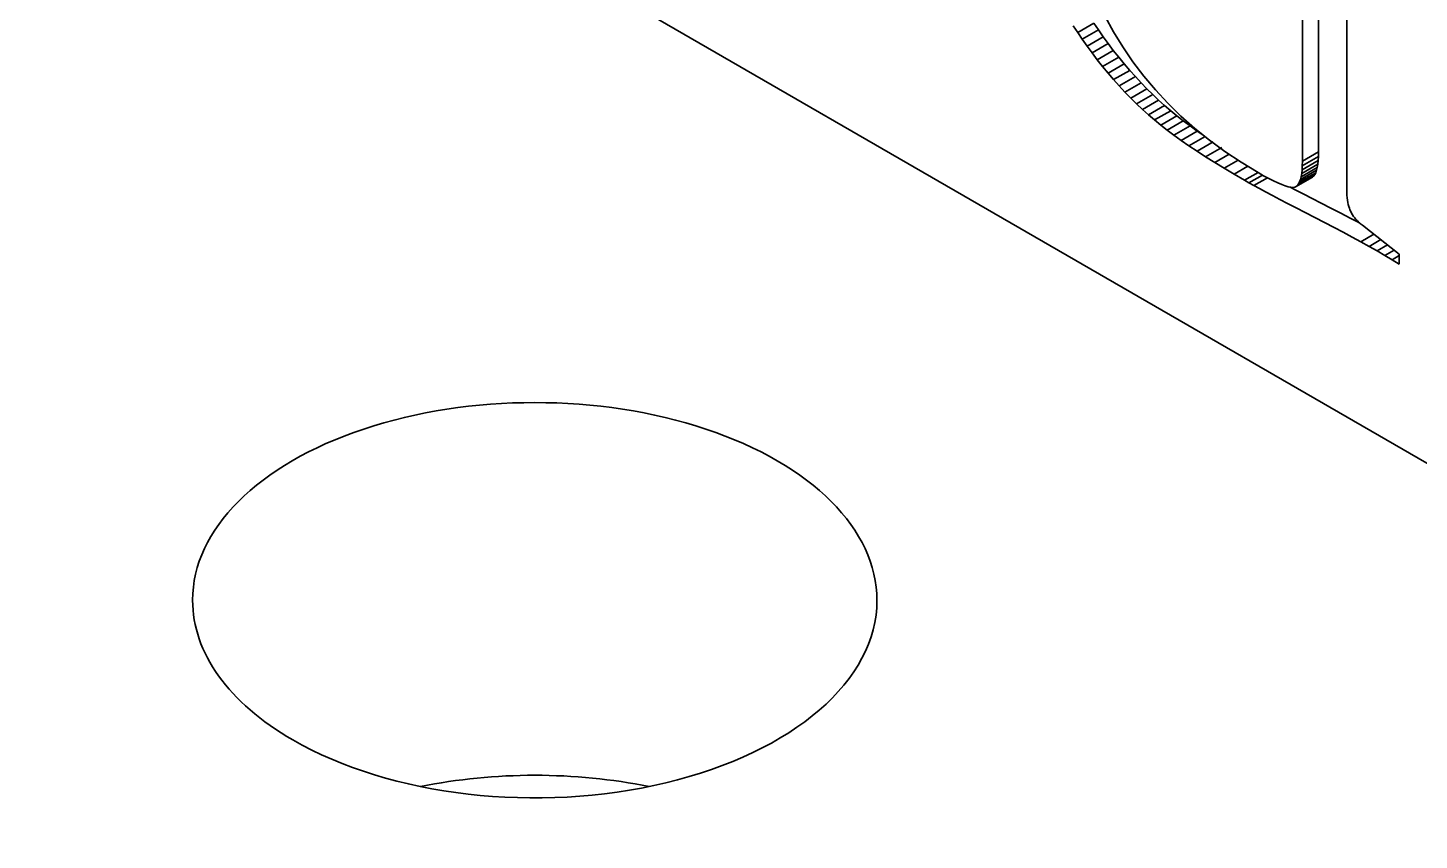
# Model space of a CAD drawing. Header units: millimetres. Extents: x -105 to 105, y -148 to 148.
# Drawn here: x 49.78 to 55.88, y -26.37 to -22.81 of the extents above; entities that cross this region are included whole.
import ezdxf

# ---------------------------------------------------------------- set-up
doc = ezdxf.new("R2010")
doc.units = ezdxf.units.MM
doc.layers.add('粗实线层', color=7, linetype='Continuous', lineweight=35)

msp = doc.modelspace()

# ---------------------------------------------------------------- linework, layer by layer
at = {"layer": '粗实线层', "color": 7, "lineweight": 35, "ltscale": 0.415}
for p, q in [((59.9192, -27.0319), (49.0298, -20.7449)), ((55.3642, -23.394), (55.3642, -22.1897)), ((55.4349, -23.3532), (55.4349, -22.1489)), ((55.5586, -22.2362), (55.5586, -23.5062)), ((54.3793, -22.8298), (54.3601, -22.8)), ((54.3793, -22.8298), (54.45, -22.789)), ((54.4701, -22.8188), (54.45, -22.789)), ((54.5004, -22.7595), (54.5367, -22.8266)), ((54.3994, -22.8597), (54.3793, -22.8298)), ((54.3994, -22.8597), (54.4701, -22.8188)), ((54.4204, -22.8894), (54.3994, -22.8597)), ((54.4204, -22.8894), (54.4911, -22.8486)), ((54.4911, -22.8486), (54.4701, -22.8188)), ((54.5129, -22.8784), (54.4911, -22.8486)), ((54.5367, -22.8266), (54.5772, -22.8931)), ((54.4422, -22.9192), (54.4204, -22.8894)), ((54.4422, -22.9192), (54.5129, -22.8784)), ((54.4648, -22.949), (54.4422, -22.9192)), ((54.4648, -22.949), (54.5355, -22.9081)), ((54.5355, -22.9081), (54.5129, -22.8784)), ((54.5591, -22.9378), (54.5355, -22.9081)), ((54.5772, -22.8931), (54.6216, -22.9582)), ((54.4883, -22.9787), (54.4648, -22.949)), ((54.4883, -22.9787), (54.5591, -22.9378)), ((54.5124, -23.008), (54.4883, -22.9787)), ((54.5124, -23.008), (54.5831, -22.9671)), ((54.5831, -22.9671), (54.5591, -22.9378)), ((54.6076, -22.9956), (54.5831, -22.9671)), ((54.6216, -22.9582), (54.6692, -23.0211)), ((54.5368, -23.0364), (54.5124, -23.008)), ((54.5368, -23.0364), (54.6076, -22.9956)), ((54.5616, -23.0641), (54.5368, -23.0364)), ((54.5616, -23.0641), (54.6323, -23.0233)), ((54.5866, -23.091), (54.6573, -23.0502)), ((54.6323, -23.0233), (54.6076, -22.9956)), ((54.6573, -23.0502), (54.6323, -23.0233)), ((54.6826, -23.0762), (54.6573, -23.0502)), ((54.6692, -23.0211), (54.7202, -23.0817)), ((54.5866, -23.091), (54.5616, -23.0641)), ((54.6119, -23.1171), (54.5866, -23.091)), ((54.6119, -23.1171), (54.6826, -23.0762)), ((54.6375, -23.1423), (54.7083, -23.1015)), ((54.7083, -23.1015), (54.6826, -23.0762)), ((54.7342, -23.1259), (54.7083, -23.1015)), ((54.7202, -23.0817), (54.7744, -23.1401)), ((54.6375, -23.1423), (54.6119, -23.1171)), ((54.6635, -23.1668), (54.6375, -23.1423)), ((54.6635, -23.1668), (54.7342, -23.1259)), ((54.6897, -23.1904), (54.6635, -23.1668)), ((54.6897, -23.1904), (54.7604, -23.1496)), ((54.7163, -23.2132), (54.787, -23.1724)), ((54.7604, -23.1496), (54.7342, -23.1259)), ((54.787, -23.1724), (54.7604, -23.1496)), ((54.7744, -23.1401), (54.832, -23.1963)), ((54.8139, -23.1944), (54.787, -23.1724)), ((54.7163, -23.2132), (54.6897, -23.1904)), ((54.7432, -23.2353), (54.7163, -23.2132)), ((54.7432, -23.2353), (54.8139, -23.1944)), ((54.7711, -23.2572), (54.7432, -23.2353)), ((54.7711, -23.2572), (54.8419, -23.2163)), ((54.8419, -23.2163), (54.8139, -23.1944)), ((54.832, -23.1963), (54.893, -23.2501)), ((54.8718, -23.2387), (54.8419, -23.2163)), ((54.8011, -23.2796), (54.7711, -23.2572)), ((54.8011, -23.2796), (54.8718, -23.2387)), ((54.833, -23.3025), (54.8011, -23.2796)), ((54.833, -23.3025), (54.9037, -23.2617)), ((54.8668, -23.3259), (54.9375, -23.2851)), ((54.9037, -23.2617), (54.8718, -23.2387)), ((54.893, -23.2501), (54.9572, -23.3018)), ((54.9296, -23.2796), (54.9037, -23.2617)), ((54.8668, -23.3259), (54.833, -23.3025)), ((54.9026, -23.3499), (54.8668, -23.3259)), ((54.9026, -23.3499), (54.9733, -23.309)), ((54.9403, -23.3744), (54.9026, -23.3499)), ((54.9403, -23.3744), (55.011, -23.3335)), ((54.9572, -23.3018), (55.0248, -23.3512)), ((55.0248, -23.3512), (55.0956, -23.3984)), ((55.3642, -23.394), (55.4349, -23.3532)), ((55.4346, -23.373), (55.4349, -23.3532)), ((54.9799, -23.3994), (54.9403, -23.3744)), ((54.9799, -23.3994), (55.0427, -23.3631)), ((55.0215, -23.4249), (54.9799, -23.3994)), ((55.0215, -23.4249), (55.0826, -23.3897)), ((55.0651, -23.4509), (55.1252, -23.4162)), ((55.0956, -23.3984), (55.1698, -23.4433)), ((55.3612, -23.4479), (55.4319, -23.4071)), ((55.3629, -23.4318), (55.4336, -23.391)), ((55.3629, -23.4318), (55.3639, -23.4139)), ((55.3639, -23.4139), (55.4346, -23.373)), ((55.3639, -23.4139), (55.3642, -23.394)), ((55.4296, -23.4213), (55.4319, -23.4071)), ((55.4319, -23.4071), (55.4336, -23.391)), ((55.4336, -23.391), (55.4346, -23.373)), ((55.0651, -23.4509), (55.0215, -23.4249)), ((55.1106, -23.4775), (55.0651, -23.4509)), ((55.1106, -23.4775), (55.1698, -23.4433)), ((55.1299, -23.4885), (55.1106, -23.4775)), ((55.1299, -23.4885), (55.1892, -23.4542)), ((55.1517, -23.5007), (55.2113, -23.4663)), ((55.1698, -23.4433), (55.1945, -23.4572)), ((55.1945, -23.4572), (55.2172, -23.4695)), ((55.2172, -23.4695), (55.2381, -23.4801)), ((55.2381, -23.4801), (55.2571, -23.489)), ((55.3373, -23.5047), (55.408, -23.4639)), ((55.343, -23.5), (55.4137, -23.4592)), ((55.3479, -23.4934), (55.4186, -23.4525)), ((55.3522, -23.4848), (55.4229, -23.444)), ((55.3522, -23.4848), (55.3559, -23.4744)), ((55.3559, -23.4744), (55.4266, -23.4336)), ((55.3559, -23.4744), (55.3589, -23.4621)), ((55.3589, -23.4621), (55.4296, -23.4213)), ((55.3589, -23.4621), (55.3612, -23.4479)), ((55.3612, -23.4479), (55.3629, -23.4318)), ((55.408, -23.4639), (55.4137, -23.4592)), ((55.4137, -23.4592), (55.4186, -23.4525)), ((55.4186, -23.4525), (55.4229, -23.444)), ((55.4229, -23.444), (55.4266, -23.4336)), ((55.4266, -23.4336), (55.4296, -23.4213)), ((55.1517, -23.5007), (55.1299, -23.4885)), ((55.1761, -23.514), (55.1517, -23.5007)), ((55.2031, -23.5285), (55.1761, -23.514)), ((55.2326, -23.5442), (55.2031, -23.5285)), ((55.2571, -23.489), (55.2741, -23.4963)), ((55.2741, -23.4963), (55.2893, -23.5019)), ((55.2893, -23.5019), (55.3026, -23.5058)), ((55.3026, -23.5058), (55.3139, -23.5081)), ((55.3354, -23.5203), (55.3113, -23.5076)), ((55.3139, -23.5081), (55.3234, -23.5087)), ((55.3234, -23.5087), (55.331, -23.5076)), ((55.331, -23.5076), (55.3373, -23.5047)), ((55.3701, -23.5383), (55.3354, -23.5203)), ((55.3373, -23.5047), (55.343, -23.5)), ((55.343, -23.5), (55.3479, -23.4934)), ((55.3479, -23.4934), (55.3522, -23.4848)), ((55.4073, -23.5575), (55.3701, -23.5383)), ((55.5586, -23.5062), (55.5587, -23.5191)), ((55.5587, -23.5191), (55.5591, -23.5313)), ((55.5591, -23.5313), (55.5598, -23.5429)), ((55.2647, -23.5611), (55.2326, -23.5442)), ((55.2994, -23.5791), (55.2647, -23.5611)), ((55.3366, -23.5984), (55.2994, -23.5791)), ((55.3764, -23.6188), (55.3366, -23.5984)), ((55.4471, -23.5779), (55.4073, -23.5575)), ((55.4894, -23.5995), (55.4471, -23.5779)), ((55.5324, -23.6215), (55.4894, -23.5995)), ((55.5598, -23.5429), (55.5608, -23.554)), ((55.5608, -23.554), (55.5621, -23.5644)), ((55.5621, -23.5644), (55.5637, -23.5742)), ((55.5637, -23.5742), (55.5655, -23.5834)), ((55.5655, -23.5834), (55.5677, -23.5921)), ((55.5677, -23.5921), (55.5701, -23.6001)), ((55.5701, -23.6001), (55.5728, -23.6075)), ((55.4187, -23.6403), (55.3764, -23.6188)), ((55.4617, -23.6623), (55.4187, -23.6403)), ((55.5033, -23.684), (55.4617, -23.6623)), ((55.574, -23.6432), (55.5324, -23.6215)), ((55.5728, -23.6075), (55.5759, -23.6146)), ((55.6143, -23.6644), (55.574, -23.6432)), ((55.5759, -23.6146), (55.5795, -23.6216)), ((55.5795, -23.6216), (55.5837, -23.6285)), ((55.5837, -23.6285), (55.5883, -23.6353)), ((55.5883, -23.6353), (55.5935, -23.6421)), ((55.5935, -23.6421), (55.5992, -23.6487)), ((55.5992, -23.6487), (55.6055, -23.6553)), ((55.6055, -23.6553), (55.6122, -23.6618)), ((55.6122, -23.6618), (55.6195, -23.6682)), ((55.5436, -23.7053), (55.5033, -23.684)), ((55.5826, -23.7262), (55.5436, -23.7053)), ((55.6195, -23.6682), (55.6273, -23.6746)), ((55.6202, -23.7467), (55.6774, -23.7137)), ((55.6273, -23.6746), (55.7885, -23.8005)), ((55.6202, -23.7467), (55.5826, -23.7262)), ((55.6565, -23.767), (55.6202, -23.7467)), ((55.6565, -23.767), (55.7077, -23.7374)), ((55.6915, -23.7868), (55.6565, -23.767)), ((55.6915, -23.7868), (55.7372, -23.7604)), ((55.7251, -23.8063), (55.7659, -23.7828)), ((55.7251, -23.8063), (55.6915, -23.7868)), ((55.7575, -23.8255), (55.7251, -23.8063)), ((55.7575, -23.8255), (55.7885, -23.8076)), ((55.7885, -23.8442), (55.7575, -23.8255)), ((55.7885, -23.8005), (55.7885, -23.8442))]:
    msp.add_line(p, q, dxfattribs=at)
for centre, start_param, end_param in [((51.9996, -25.3173), 0, 3.141593), ((51.9996, -25.3173), 3.141593, 3.926991), ((51.9996, -25.3173), 3.926991, 6.283185), ((51.9996, -26.9503), 1.23028, 1.911314)]:
    msp.add_ellipse(centre, major_axis=(1.5, 0), ratio=0.57735, start_param=start_param, end_param=end_param, dxfattribs=at)

doc.saveas('drawing.dxf')
